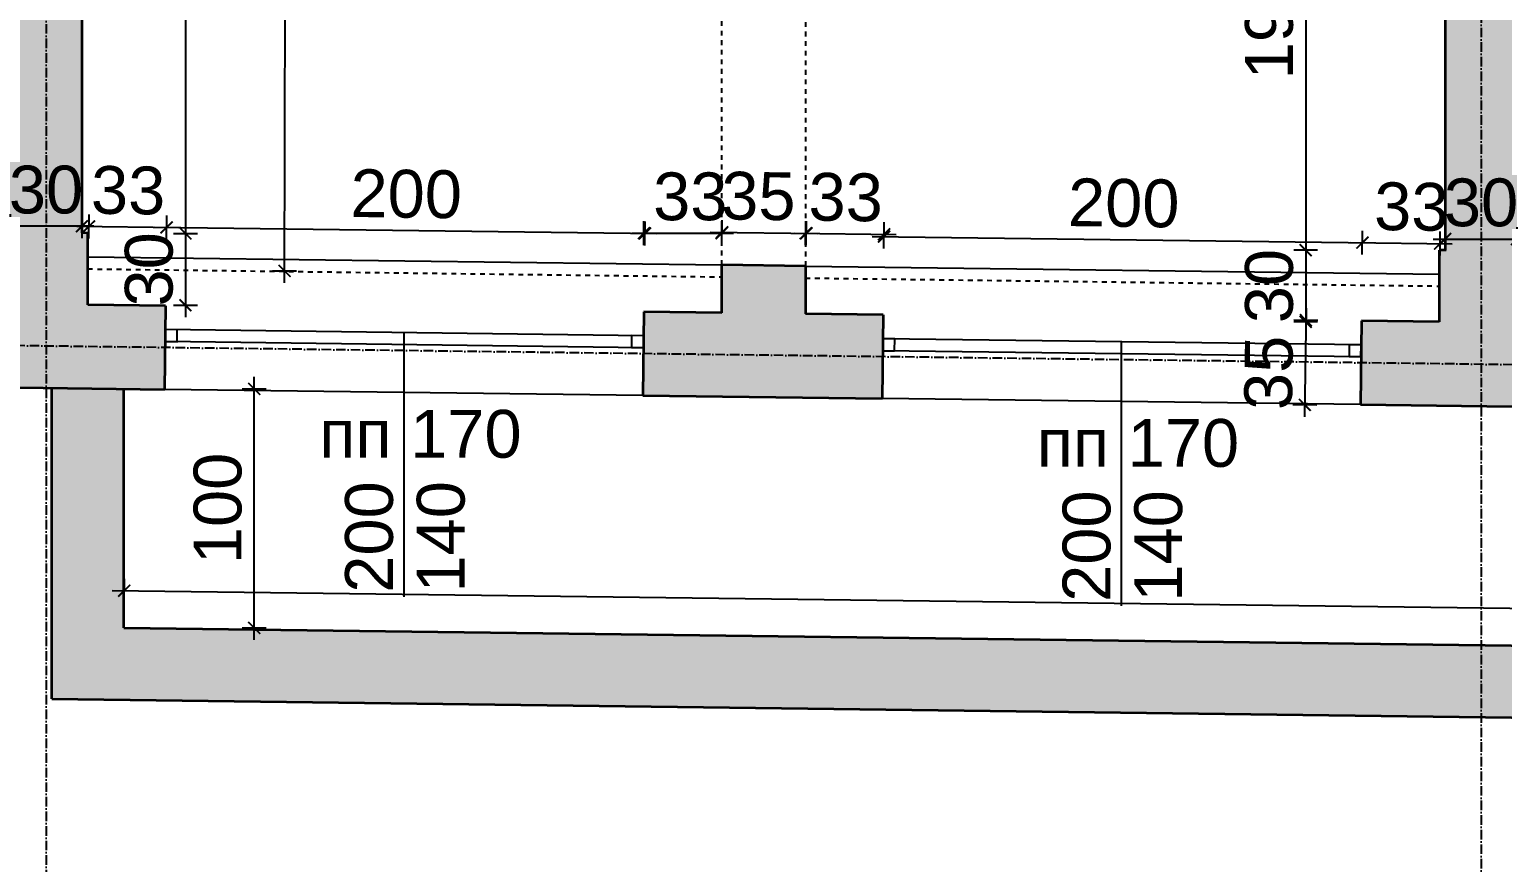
# Model space of a CAD drawing. Header units: inches. Extents: x -72385 to 39588, y -6525 to 66685.
# Drawn here: x -45962 to -45346, y 29013 to 29361 of the extents above; entities that cross this region are included whole.
import ezdxf

# ---------------------------------------------------------------- set-up
doc = ezdxf.new("R2010")
doc.units = ezdxf.units.IN
doc.header["$MEASUREMENT"] = 0
doc.linetypes.add('DashDot', pattern=[0.6, 0.4, -0.1, 0, -0.1])
doc.linetypes.add('Hidden', pattern=[0.4, 0.2, -0.2])
for name, color, linetype, lineweight in [('Изгледни линии', 253, 'Continuous', 25), ('Надписи коти външни', 252, 'Continuous', 25), ('Надписи коти вътрешни', 252, 'Continuous', 25), ('Надписи прозорци', 252, 'Continuous', 25), ('Оси', 252, 'DashDot', 25), ('Прозорци', 251, 'Continuous', 25), ('Пунктир', 253, 'Hidden', 25), ('Разрезни линии', 7, 'Continuous', 35), ('Щрих стени', 254, 'Continuous', 25)]:
    doc.layers.add(name, color=color, linetype=linetype, lineweight=lineweight)
doc.styles.add('Arial Regular', font='arial.ttf')
doc.styles.get("Standard").update_dxf_attribs({"font": 'arial.ttf'})
doc.dimstyles.new('Annotative', dxfattribs={"dimscale": 0, "dimtxt": 20, "dimasz": 5, "dimexe": 5, "dimexo": 5, "dimgap": 5, "dimtad": 1, "dimdec": 0, "dimzin": 0, "dimdsep": 46, "dimtxsty": 'Standard', "dimblk": 'ARCHTICK', "dimcen": 5, "dimdle": 5, "dimadec": 0, "dimazin": 0, "dimtfac": 1, "dimtdec": 0, "dimtofl": 0, "dimtmove": 0, "dimatfit": 3, "dimldrblk": 'ARCHTICK', "dimfxl": 5, "dimfxlon": 1, "dimtolj": 1, "dimtzin": 0, "dimarcsym": 1})

# ---------------------------------------------------------------- blocks, each defined once
blk = doc.blocks.new('_ArchTick')
at = {"color": 0, "linetype": 'ByBlock', "const_width": 0.15}
blk.add_lwpolyline([(-0.5, -0.5), (0.5, 0.5)], dxfattribs=at)
blk = doc.blocks.new('*D218')
at = {"layer": 'Defpoints', "color": 0, "ltscale": 50, "transparency": 16777216}
for p in [(-45939.95, 29816), (-45939.95, 29275.96), (-45896.54, 29275.96)]:
    blk.add_point(p, dxfattribs=at)
at = {"layer": 'Надписи коти вътрешни', "color": 0, "lineweight": -2, "ltscale": 50, "transparency": 16777216}
for p, q in [((-45896.54, 29821), (-45896.54, 29270.96)), ((-45901.54, 29816), (-45891.54, 29816)), ((-45901.54, 29275.96), (-45891.54, 29275.96))]:
    blk.add_line(p, q, dxfattribs=at)
at = {"layer": 'Надписи коти вътрешни', "color": 0, "lineweight": -2, "ltscale": 50, "transparency": 16777216, "xscale": 5, "yscale": 5, "zscale": 5}
for p, rotation in [((-45896.54, 29816), 90), ((-45896.54, 29275.96), 270)]:
    blk.add_blockref('_ArchTick', p, dxfattribs=dict(at, rotation=rotation))
at = {"layer": 'Надписи коти вътрешни', "color": 0, "ltscale": 50, "transparency": 16777216, "insert": (-45911.75, 29545.98), "char_height": 20, "attachment_point": 5, "rotation": 90}
blk.add_mtext('\\A1;540', dxfattribs=at)
blk = doc.blocks.new('*D219')
at = {"layer": 'Defpoints', "color": 0, "ltscale": 50, "transparency": 16777216}
for p in [(-45937.45, 29275.93), (-45937.45, 29245.92), (-45896.54, 29245.92)]:
    blk.add_point(p, dxfattribs=at)
at = {"layer": 'Надписи коти вътрешни', "color": 0, "lineweight": -2, "ltscale": 50, "transparency": 16777216}
for p, q in [((-45896.54, 29280.93), (-45896.54, 29240.92)), ((-45901.54, 29275.93), (-45891.54, 29275.93)), ((-45901.54, 29245.92), (-45891.54, 29245.92))]:
    blk.add_line(p, q, dxfattribs=at)
at = {"layer": 'Надписи коти вътрешни', "color": 0, "lineweight": -2, "ltscale": 50, "transparency": 16777216, "xscale": 5, "yscale": 5, "zscale": 5}
for p, rotation in [((-45896.54, 29275.93), 90), ((-45896.54, 29245.92), 270)]:
    blk.add_blockref('_ArchTick', p, dxfattribs=dict(at, rotation=rotation))
at = {"layer": 'Надписи коти вътрешни', "color": 0, "ltscale": 50, "transparency": 16777216, "insert": (-45911.75, 29260.92), "char_height": 20, "attachment_point": 5, "rotation": 90}
blk.add_mtext('\\A1;30', dxfattribs=at)
blk = doc.blocks.new('*D221')
at = {"layer": 'Defpoints', "color": 0, "ltscale": 50, "transparency": 16777216}
for p in [(-45936.45, 29815.34), (-45854.21, 29815.22), (-45937.32, 29260.4)]:
    blk.add_point(p, dxfattribs=at)
at = {"layer": 'Надписи коти вътрешни', "color": 0, "lineweight": -2, "ltscale": 50, "transparency": 16777216}
for p, q in [((-45855.09, 29255.27), (-45854.2, 29820.22)), ((-45859.21, 29815.22), (-45849.21, 29815.21)), ((-45860.08, 29260.28), (-45850.08, 29260.27))]:
    blk.add_line(p, q, dxfattribs=at)
at = {"layer": 'Надписи коти вътрешни', "color": 0, "lineweight": -2, "ltscale": 50, "transparency": 16777216, "xscale": 5, "yscale": 5, "zscale": 5}
for p, rotation in [((-45854.21, 29815.22), 89.9100498251052), ((-45855.08, 29260.27), 269.9100498251052)]:
    blk.add_blockref('_ArchTick', p, dxfattribs=dict(at, rotation=rotation))
at = {"layer": 'Надписи коти вътрешни', "color": 0, "ltscale": 50, "transparency": 16777216, "insert": (-45869.81, 29537.77), "char_height": 20, "attachment_point": 5, "rotation": 89.91005}
blk.add_mtext('\\A1;555', dxfattribs=at)
blk = doc.blocks.new('*D7165')
at = {"layer": 'Defpoints', "color": 0, "ltscale": 50, "transparency": 16777216}
for p in [(-45369.84, 29458.53), (-45428.16, 29268.9), (-45369.84, 29268.9)]:
    blk.add_point(p, dxfattribs=at)
at = {"layer": 'Надписи коти вътрешни', "color": 0, "lineweight": -2, "ltscale": 50, "transparency": 16777216}
for p, q in [((-45428.16, 29463.53), (-45428.16, 29263.9)), ((-45423.16, 29458.53), (-45433.16, 29458.53)), ((-45423.16, 29268.9), (-45433.16, 29268.9))]:
    blk.add_line(p, q, dxfattribs=at)
at = {"layer": 'Надписи коти вътрешни', "color": 0, "lineweight": -2, "ltscale": 50, "transparency": 16777216, "xscale": 5, "yscale": 5, "zscale": 5}
for p, rotation in [((-45428.16, 29458.53), 90), ((-45428.16, 29268.9), 270)]:
    blk.add_blockref('_ArchTick', p, dxfattribs=dict(at, rotation=rotation))
at = {"layer": 'Надписи коти вътрешни', "color": 0, "ltscale": 50, "transparency": 16777216, "insert": (-45443.37, 29363.72), "char_height": 20, "attachment_point": 5, "rotation": 90}
blk.add_mtext('\\A1;190', dxfattribs=at)
blk = doc.blocks.new('*D7166')
at = {"layer": 'Defpoints', "color": 0, "ltscale": 50, "transparency": 16777216}
for p in [(-45372.34, 29268.93), (-45428.16, 29238.93), (-45372.34, 29238.93)]:
    blk.add_point(p, dxfattribs=at)
at = {"layer": 'Надписи коти вътрешни', "color": 0, "lineweight": -2, "ltscale": 50, "transparency": 16777216}
for p, q in [((-45423.16, 29268.93), (-45433.16, 29268.93)), ((-45428.16, 29273.93), (-45428.16, 29233.93)), ((-45423.16, 29238.93), (-45433.16, 29238.93))]:
    blk.add_line(p, q, dxfattribs=at)
at = {"layer": 'Надписи коти вътрешни', "color": 0, "lineweight": -2, "ltscale": 50, "transparency": 16777216, "xscale": 5, "yscale": 5, "zscale": 5}
for p, rotation in [((-45428.16, 29268.93), 90), ((-45428.16, 29238.93), 270)]:
    blk.add_blockref('_ArchTick', p, dxfattribs=dict(at, rotation=rotation))
at = {"layer": 'Надписи коти вътрешни', "color": 0, "ltscale": 50, "transparency": 16777216, "insert": (-45443.37, 29253.93), "char_height": 20, "attachment_point": 5, "rotation": 90}
blk.add_mtext('\\A1;30', dxfattribs=at)
blk = doc.blocks.new('*D4282')
at = {"layer": 'Defpoints', "color": 0, "ltscale": 50, "transparency": 16777216}
for p in [(-45904.42, 29278.47), (-45937.34, 29246.12), (-45904.84, 29245.71)]:
    blk.add_point(p, dxfattribs=at)
at = {"layer": 'Надписи коти вътрешни', "color": 0, "lineweight": -2, "ltscale": 50, "transparency": 16777216}
for p, q in [((-45936.98, 29273.88), (-45936.86, 29283.88)), ((-45904.48, 29273.47), (-45904.36, 29283.47)), ((-45941.92, 29278.95), (-45899.42, 29278.41))]:
    blk.add_line(p, q, dxfattribs=at)
at = {"layer": 'Надписи коти вътрешни', "color": 0, "lineweight": -2, "ltscale": 50, "transparency": 16777216, "xscale": 5, "yscale": 5, "zscale": 5}
for p, rotation in [((-45936.92, 29278.88), 179.2706286525557), ((-45904.42, 29278.47), 359.2706286525557)]:
    blk.add_blockref('_ArchTick', p, dxfattribs=dict(at, rotation=rotation))
at = {"layer": 'Надписи коти вътрешни', "color": 0, "ltscale": 50, "transparency": 16777216, "insert": (-45920.48, 29293.89), "char_height": 20, "attachment_point": 5, "rotation": 359.27063}
blk.add_mtext('\\A1;33', dxfattribs=at)
blk = doc.blocks.new('*D4283')
at = {"layer": 'Defpoints', "color": 0, "ltscale": 50, "transparency": 16777216}
for p in [(-45704.42, 29275.92), (-45904.84, 29245.71), (-45704.84, 29243.16)]:
    blk.add_point(p, dxfattribs=at)
at = {"layer": 'Надписи коти вътрешни', "color": 0, "lineweight": -2, "ltscale": 50, "transparency": 16777216}
for p, q in [((-45904.48, 29273.47), (-45904.36, 29283.47)), ((-45704.48, 29270.92), (-45704.36, 29280.92)), ((-45909.42, 29278.53), (-45699.42, 29275.86))]:
    blk.add_line(p, q, dxfattribs=at)
at = {"layer": 'Надписи коти вътрешни', "color": 0, "lineweight": -2, "ltscale": 50, "transparency": 16777216, "xscale": 5, "yscale": 5, "zscale": 5}
for p, rotation in [((-45904.42, 29278.47), 179.2706286525463), ((-45704.42, 29275.92), 359.2706286525463)]:
    blk.add_blockref('_ArchTick', p, dxfattribs=dict(at, rotation=rotation))
at = {"layer": 'Надписи коти вътрешни', "color": 0, "ltscale": 50, "transparency": 16777216, "insert": (-45804.23, 29292.41), "char_height": 20, "attachment_point": 5, "rotation": 359.27063}
blk.add_mtext('\\A1;200', dxfattribs=at)
blk = doc.blocks.new('*D222')
at = {"layer": 'Defpoints', "color": 0, "ltscale": 50, "transparency": 16777216}
for p in [(-45404.42, 29272.1), (-45604.84, 29241.89), (-45404.84, 29239.34)]:
    blk.add_point(p, dxfattribs=at)
at = {"layer": 'Надписи коти вътрешни', "color": 0, "lineweight": -2, "ltscale": 50, "transparency": 16777216}
for p, q in [((-45609.42, 29274.71), (-45399.42, 29272.04)), ((-45604.48, 29269.65), (-45604.36, 29279.65)), ((-45404.48, 29267.1), (-45404.36, 29277.1))]:
    blk.add_line(p, q, dxfattribs=at)
at = {"layer": 'Надписи коти вътрешни', "color": 0, "lineweight": -2, "ltscale": 50, "transparency": 16777216, "xscale": 5, "yscale": 5, "zscale": 5}
for p, rotation in [((-45604.42, 29274.65), 179.2706286525348), ((-45404.42, 29272.1), 359.2706286525348)]:
    blk.add_blockref('_ArchTick', p, dxfattribs=dict(at, rotation=rotation))
at = {"layer": 'Надписи коти вътрешни', "color": 0, "ltscale": 50, "transparency": 16777216, "insert": (-45504.23, 29288.59), "char_height": 20, "attachment_point": 5, "rotation": 359.27063}
blk.add_mtext('\\A1;200', dxfattribs=at)
blk = doc.blocks.new('*D4284')
at = {"layer": 'Defpoints', "color": 0, "ltscale": 50, "transparency": 16777216}
for p in [(-45371.92, 29271.69), (-45404.84, 29239.34), (-45372.34, 29238.93)]:
    blk.add_point(p, dxfattribs=at)
at = {"layer": 'Надписи коти вътрешни', "color": 0, "lineweight": -2, "ltscale": 50, "transparency": 16777216}
for p, q in [((-45404.48, 29267.1), (-45404.36, 29277.1)), ((-45371.98, 29266.69), (-45371.86, 29276.69)), ((-45409.42, 29272.17), (-45366.92, 29271.63))]:
    blk.add_line(p, q, dxfattribs=at)
at = {"layer": 'Надписи коти вътрешни', "color": 0, "lineweight": -2, "ltscale": 50, "transparency": 16777216, "xscale": 5, "yscale": 5, "zscale": 5}
for p, rotation in [((-45404.42, 29272.1), 179.2706286525427), ((-45371.92, 29271.69), 359.2706286525427)]:
    blk.add_blockref('_ArchTick', p, dxfattribs=dict(at, rotation=rotation))
at = {"layer": 'Надписи коти вътрешни', "color": 0, "ltscale": 50, "transparency": 16777216, "insert": (-45383.97, 29287.06), "char_height": 20, "attachment_point": 5, "rotation": 359.27063}
blk.add_mtext('\\A1;33', dxfattribs=at)
blk = doc.blocks.new('*D4285')
at = {"layer": 'Defpoints', "color": 0, "ltscale": 50, "transparency": 16777216}
for p in [(-45672.34, 29276.1), (-45704.84, 29243.16), (-45672.34, 29242.75)]:
    blk.add_point(p, dxfattribs=at)
at = {"layer": 'Надписи коти вътрешни', "color": 0, "lineweight": -2, "ltscale": 50, "transparency": 16777216}
for p, q in [((-45704.84, 29271.1), (-45704.84, 29281.1)), ((-45672.34, 29271.1), (-45672.34, 29281.1)), ((-45709.84, 29276.1), (-45667.34, 29276.1))]:
    blk.add_line(p, q, dxfattribs=at)
at = {"layer": 'Надписи коти вътрешни', "color": 0, "lineweight": -2, "ltscale": 50, "transparency": 16777216, "xscale": 5, "yscale": 5, "zscale": 5, "rotation": 180}
blk.add_blockref('_ArchTick', (-45704.84, 29276.1), dxfattribs=at)
at = {"layer": 'Надписи коти вътрешни', "color": 0, "lineweight": -2, "ltscale": 50, "transparency": 16777216, "xscale": 5, "yscale": 5, "zscale": 5}
blk.add_blockref('_ArchTick', (-45672.34, 29276.1), dxfattribs=at)
at = {"layer": 'Надписи коти вътрешни', "color": 0, "ltscale": 50, "transparency": 16777216, "insert": (-45685.46, 29291.32), "char_height": 20, "attachment_point": 5}
blk.add_mtext('\\A1;33', dxfattribs=at)
blk = doc.blocks.new('*D4286')
at = {"layer": 'Defpoints', "color": 0, "ltscale": 50, "transparency": 16777216}
for p in [(-45637.16, 29276.02), (-45672.34, 29262.75), (-45637.34, 29262.3)]:
    blk.add_point(p, dxfattribs=at)
at = {"layer": 'Надписи коти вътрешни', "color": 0, "lineweight": -2, "ltscale": 50, "transparency": 16777216}
for p, q in [((-45672.23, 29271.46), (-45672.1, 29281.46)), ((-45637.23, 29271.02), (-45637.1, 29281.02)), ((-45677.16, 29276.53), (-45632.16, 29275.95))]:
    blk.add_line(p, q, dxfattribs=at)
at = {"layer": 'Надписи коти вътрешни', "color": 0, "lineweight": -2, "ltscale": 50, "transparency": 16777216, "xscale": 5, "yscale": 5, "zscale": 5}
for p, rotation in [((-45672.16, 29276.46), 179.270628652544), ((-45637.16, 29276.02), 359.270628652544)]:
    blk.add_blockref('_ArchTick', p, dxfattribs=dict(at, rotation=rotation))
at = {"layer": 'Надписи коти вътрешни', "color": 0, "ltscale": 50, "transparency": 16777216, "insert": (-45656.97, 29291.49), "char_height": 20, "attachment_point": 5, "rotation": 359.27063}
blk.add_mtext('\\A1;35', dxfattribs=at)
blk = doc.blocks.new('*D4287')
at = {"layer": 'Defpoints', "color": 0, "ltscale": 50, "transparency": 16777216}
for p in [(-45604.41, 29275.6), (-45637.34, 29242.3), (-45604.84, 29241.89)]:
    blk.add_point(p, dxfattribs=at)
at = {"layer": 'Надписи коти вътрешни', "color": 0, "lineweight": -2, "ltscale": 50, "transparency": 16777216}
for p, q in [((-45636.97, 29271.01), (-45636.84, 29281.01)), ((-45604.47, 29270.6), (-45604.34, 29280.6)), ((-45641.91, 29276.08), (-45599.41, 29275.54))]:
    blk.add_line(p, q, dxfattribs=at)
at = {"layer": 'Надписи коти вътрешни', "color": 0, "lineweight": -2, "ltscale": 50, "transparency": 16777216, "xscale": 5, "yscale": 5, "zscale": 5}
for p, rotation in [((-45636.91, 29276.01), 179.2706286525305), ((-45604.41, 29275.6), 359.2706286525305)]:
    blk.add_blockref('_ArchTick', p, dxfattribs=dict(at, rotation=rotation))
at = {"layer": 'Надписи коти вътрешни', "color": 0, "ltscale": 50, "transparency": 16777216, "insert": (-45620.46, 29291.02), "char_height": 20, "attachment_point": 5, "rotation": 359.27063}
blk.add_mtext('\\A1;33', dxfattribs=at)
blk = doc.blocks.new('*D2816')
at = {"layer": 'Defpoints', "color": 0, "ltscale": 50, "transparency": 16777216}
for p in [(-45922.34, 29110.92), (-41739.01, 29073.26), (-41739.21, 29057.67)]:
    blk.add_point(p, dxfattribs=at)
at = {"layer": 'Надписи коти вътрешни', "color": 0, "lineweight": -2, "ltscale": 50, "transparency": 16777216}
for p, q in [((-45927.14, 29126.58), (-41734.01, 29073.2)), ((-45922.2, 29121.52), (-45922.08, 29131.52)), ((-41739.08, 29068.26), (-41738.95, 29078.26))]:
    blk.add_line(p, q, dxfattribs=at)
at = {"layer": 'Надписи коти вътрешни', "color": 0, "lineweight": -2, "ltscale": 50, "transparency": 16777216, "xscale": 5, "yscale": 5, "zscale": 5}
for p, rotation in [((-45922.14, 29126.52), 179.2706286525462), ((-41739.01, 29073.26), 359.2706286525461)]:
    blk.add_blockref('_ArchTick', p, dxfattribs=dict(at, rotation=rotation))
at = {"layer": 'Надписи коти вътрешни', "color": 0, "ltscale": 50, "transparency": 16777216, "insert": (-43830.38, 29115.11), "char_height": 20, "attachment_point": 5, "rotation": 359.27063}
blk.add_mtext('\\A1;4183', dxfattribs=at)
blk = doc.blocks.new('*D2817')
at = {"layer": 'Defpoints', "color": 0, "ltscale": 50, "transparency": 16777216}
for p in [(-45922.34, 29210.93), (-45867.78, 29210.93), (-45922.34, 29110.92)]:
    blk.add_point(p, dxfattribs=at)
at = {"layer": 'Надписи коти вътрешни', "color": 0, "lineweight": -2, "ltscale": 50, "transparency": 16777216}
for p, q in [((-45867.78, 29105.92), (-45867.78, 29215.93)), ((-45872.78, 29210.93), (-45862.78, 29210.93)), ((-45872.78, 29110.92), (-45862.78, 29110.92))]:
    blk.add_line(p, q, dxfattribs=at)
at = {"layer": 'Надписи коти вътрешни', "color": 0, "lineweight": -2, "ltscale": 50, "transparency": 16777216, "xscale": 5, "yscale": 5, "zscale": 5}
for p, rotation in [((-45867.78, 29210.93), 90), ((-45867.78, 29110.92), 270)]:
    blk.add_blockref('_ArchTick', p, dxfattribs=dict(at, rotation=rotation))
at = {"layer": 'Надписи коти вътрешни', "color": 0, "ltscale": 50, "transparency": 16777216, "insert": (-45882.99, 29160.92), "char_height": 20, "attachment_point": 5, "rotation": 90}
blk.add_mtext('\\A1;100', dxfattribs=at)
blk = doc.blocks.new('*D5894')
at = {"layer": 'Defpoints', "color": 0, "ltscale": 50, "transparency": 16777216}
for p in [(-46605.28, 29219.62), (-45905.28, 29210.71), (-45909.52, 28878.24)]:
    blk.add_point(p, dxfattribs=at)
at = {"layer": 'Надписи коти външни', "color": 0, "lineweight": -2, "ltscale": 50, "transparency": 16777216}
for p, q in [((-46614.52, 28887.21), (-45904.52, 28878.17)), ((-46609.45, 28892.15), (-46609.58, 28882.15)), ((-45909.45, 28883.24), (-45909.58, 28873.24))]:
    blk.add_line(p, q, dxfattribs=at)
at = {"layer": 'Надписи коти външни', "color": 0, "lineweight": -2, "ltscale": 50, "transparency": 16777216, "xscale": 5, "yscale": 5, "zscale": 5}
for p, rotation in [((-46609.52, 28887.15), 179.2706286525537), ((-45909.52, 28878.24), 359.2706286525537)]:
    blk.add_blockref('_ArchTick', p, dxfattribs=dict(at, rotation=rotation))
at = {"layer": 'Надписи коти външни', "color": 0, "ltscale": 50, "transparency": 16777216, "insert": (-46259.32, 28897.9), "char_height": 20, "attachment_point": 5, "rotation": 359.27063}
blk.add_mtext('\\A1;700', dxfattribs=at)
blk = doc.blocks.new('*D5895')
at = {"layer": 'Defpoints', "color": 0, "ltscale": 50, "transparency": 16777216}
for p in [(-45905.28, 29210.71), (-45705.28, 29208.17), (-45709.52, 28875.69)]:
    blk.add_point(p, dxfattribs=at)
at = {"layer": 'Надписи коти външни', "color": 0, "lineweight": -2, "ltscale": 50, "transparency": 16777216}
for p, q in [((-45909.45, 28883.24), (-45909.58, 28873.24)), ((-45709.45, 28880.69), (-45709.58, 28870.69)), ((-45914.52, 28878.3), (-45704.52, 28875.63))]:
    blk.add_line(p, q, dxfattribs=at)
at = {"layer": 'Надписи коти външни', "color": 0, "lineweight": -2, "ltscale": 50, "transparency": 16777216, "xscale": 5, "yscale": 5, "zscale": 5}
for p, rotation in [((-45909.52, 28878.24), 179.2706286525222), ((-45709.52, 28875.69), 359.2706286525222)]:
    blk.add_blockref('_ArchTick', p, dxfattribs=dict(at, rotation=rotation))
at = {"layer": 'Надписи коти външни', "color": 0, "ltscale": 50, "transparency": 16777216, "insert": (-45809.32, 28892.18), "char_height": 20, "attachment_point": 5, "rotation": 359.27063}
blk.add_mtext('\\A1;200', dxfattribs=at)
blk = doc.blocks.new('*D5896')
at = {"layer": 'Defpoints', "color": 0, "ltscale": 50, "transparency": 16777216}
for p in [(-45705.28, 29208.17), (-45605.28, 29206.89), (-45609.52, 28874.42)]:
    blk.add_point(p, dxfattribs=at)
at = {"layer": 'Надписи коти външни', "color": 0, "lineweight": -2, "ltscale": 50, "transparency": 16777216}
for p, q in [((-45709.45, 28880.69), (-45709.58, 28870.69)), ((-45714.52, 28875.76), (-45604.52, 28874.36)), ((-45609.45, 28879.42), (-45609.58, 28869.42))]:
    blk.add_line(p, q, dxfattribs=at)
at = {"layer": 'Надписи коти външни', "color": 0, "lineweight": -2, "ltscale": 50, "transparency": 16777216, "xscale": 5, "yscale": 5, "zscale": 5}
for p, rotation in [((-45709.52, 28875.69), 179.2706286526045), ((-45609.52, 28874.42), 359.2706286526045)]:
    blk.add_blockref('_ArchTick', p, dxfattribs=dict(at, rotation=rotation))
at = {"layer": 'Надписи коти външни', "color": 0, "ltscale": 50, "transparency": 16777216, "insert": (-45658.88, 28890.26), "char_height": 20, "attachment_point": 5, "rotation": 359.27063}
blk.add_mtext('\\A1;100', dxfattribs=at)
blk = doc.blocks.new('*D5897')
at = {"layer": 'Defpoints', "color": 0, "ltscale": 50, "transparency": 16777216}
for p in [(-45605.28, 29206.89), (-45405.28, 29203.93), (-45410.21, 28871.94)]:
    blk.add_point(p, dxfattribs=at)
at = {"layer": 'Надписи коти външни', "color": 0, "lineweight": -2, "ltscale": 50, "transparency": 16777216}
for p, q in [((-45615.2, 28874.98), (-45405.21, 28871.87)), ((-45610.13, 28879.91), (-45610.28, 28869.91)), ((-45410.13, 28876.94), (-45410.28, 28866.94))]:
    blk.add_line(p, q, dxfattribs=at)
at = {"layer": 'Надписи коти външни', "color": 0, "lineweight": -2, "ltscale": 50, "transparency": 16777216, "xscale": 5, "yscale": 5, "zscale": 5}
for p, rotation in [((-45610.21, 28874.91), 179.15049736651), ((-45410.21, 28871.94), 359.15049736651)]:
    blk.add_blockref('_ArchTick', p, dxfattribs=dict(at, rotation=rotation))
at = {"layer": 'Надписи коти външни', "color": 0, "ltscale": 50, "transparency": 16777216, "insert": (-45509.98, 28888.64), "char_height": 20, "attachment_point": 5, "rotation": 359.1505}
blk.add_mtext('\\A1;200', dxfattribs=at)
blk = doc.blocks.new('*D5898')
at = {"layer": 'Defpoints', "color": 0, "ltscale": 50, "transparency": 16777216}
for p in [(-45405.28, 29203.93), (-45305.28, 29203.07), (-45308.12, 28870.8)]:
    blk.add_point(p, dxfattribs=at)
at = {"layer": 'Надписи коти външни', "color": 0, "lineweight": -2, "ltscale": 50, "transparency": 16777216}
for p, q in [((-45408.08, 28876.65), (-45408.16, 28866.65)), ((-45308.08, 28875.8), (-45308.16, 28865.8)), ((-45413.12, 28871.69), (-45303.12, 28870.75))]:
    blk.add_line(p, q, dxfattribs=at)
at = {"layer": 'Надписи коти външни', "color": 0, "lineweight": -2, "ltscale": 50, "transparency": 16777216, "xscale": 5, "yscale": 5, "zscale": 5}
for p, rotation in [((-45408.12, 28871.65), 179.5109094090303), ((-45308.12, 28870.8), 359.5109094090303)]:
    blk.add_blockref('_ArchTick', p, dxfattribs=dict(at, rotation=rotation))
at = {"layer": 'Надписи коти външни', "color": 0, "ltscale": 50, "transparency": 16777216, "insert": (-45358.94, 28886.44), "char_height": 20, "attachment_point": 5, "rotation": 359.51091}
blk.add_mtext('\\A1;100', dxfattribs=at)
blk = doc.blocks.new('*D5873')
at = {"layer": 'Defpoints', "color": 0, "ltscale": 50, "transparency": 16777216}
for p in [(-52317.34, 29292.34), (-40222.34, 29138.36), (-40227.84, 28705.9)]:
    blk.add_point(p, dxfattribs=at)
at = {"layer": 'Надписи коти външни', "color": 0, "lineweight": -2, "ltscale": 50, "transparency": 16777216}
for p, q in [((-52322.78, 28864.88), (-52322.91, 28854.88)), ((-52327.84, 28859.94), (-40222.84, 28705.84)), ((-40227.78, 28710.9), (-40227.91, 28700.9))]:
    blk.add_line(p, q, dxfattribs=at)
at = {"layer": 'Надписи коти външни', "color": 0, "lineweight": -2, "ltscale": 50, "transparency": 16777216, "xscale": 5, "yscale": 5, "zscale": 5}
for p, rotation in [((-52322.84, 28859.88), 179.2706286525475), ((-40227.84, 28705.9), 359.2706286525474)]:
    blk.add_blockref('_ArchTick', p, dxfattribs=dict(at, rotation=rotation))
at = {"layer": 'Надписи коти външни', "color": 0, "ltscale": 50, "transparency": 16777216, "insert": (-46275.15, 28798.1), "char_height": 20, "attachment_point": 5, "rotation": 359.27063}
blk.add_mtext('\\A1;12095', dxfattribs=at)
blk = doc.blocks.new('*D7119')
at = {"layer": 'Defpoints', "color": 0, "ltscale": 10, "transparency": 16777216}
for p in [(-45969.84, 29289.13), (-45939.84, 29289.13), (-45969.84, 29278.95)]:
    blk.add_point(p, dxfattribs=at)
at = {"layer": 'Надписи коти вътрешни', "color": 0, "lineweight": -2, "ltscale": 10, "transparency": 16777216}
for p, q in [((-45969.84, 29283.95), (-45969.84, 29273.95)), ((-45939.84, 29283.95), (-45939.84, 29273.95)), ((-45934.84, 29278.95), (-45974.84, 29278.95))]:
    blk.add_line(p, q, dxfattribs=at)
at = {"layer": 'Надписи коти вътрешни', "color": 0, "lineweight": -2, "ltscale": 10, "transparency": 16777216, "xscale": 5, "yscale": 5, "zscale": 5, "rotation": 180}
blk.add_blockref('_ArchTick', (-45969.84, 29278.95), dxfattribs=at)
at = {"layer": 'Надписи коти вътрешни', "color": 0, "lineweight": -2, "ltscale": 10, "transparency": 16777216, "xscale": 5, "yscale": 5, "zscale": 5}
blk.add_blockref('_ArchTick', (-45939.84, 29278.95), dxfattribs=at)
at = {"layer": 'Надписи коти вътрешни', "color": 0, "ltscale": 10, "transparency": 16777216, "insert": (-45954.84, 29294.16), "char_height": 20, "attachment_point": 5}
blk.add_mtext('\\A1;30', dxfattribs=at)
blk = doc.blocks.new('*D7120')
at = {"layer": 'Defpoints', "color": 0, "ltscale": 10, "transparency": 16777216}
for p in [(-45369.84, 29311.19), (-45339.84, 29311.19), (-45339.84, 29273.59)]:
    blk.add_point(p, dxfattribs=at)
at = {"layer": 'Надписи коти вътрешни', "color": 0, "lineweight": -2, "ltscale": 10, "transparency": 16777216}
for p, q in [((-45369.84, 29278.59), (-45369.84, 29268.59)), ((-45339.84, 29278.59), (-45339.84, 29268.59)), ((-45374.84, 29273.59), (-45334.84, 29273.59))]:
    blk.add_line(p, q, dxfattribs=at)
at = {"layer": 'Надписи коти вътрешни', "color": 0, "lineweight": -2, "ltscale": 10, "transparency": 16777216, "xscale": 5, "yscale": 5, "zscale": 5, "rotation": 180}
blk.add_blockref('_ArchTick', (-45369.84, 29273.59), dxfattribs=at)
at = {"layer": 'Надписи коти вътрешни', "color": 0, "lineweight": -2, "ltscale": 10, "transparency": 16777216, "xscale": 5, "yscale": 5, "zscale": 5}
blk.add_blockref('_ArchTick', (-45339.84, 29273.59), dxfattribs=at)
at = {"layer": 'Надписи коти вътрешни', "color": 0, "ltscale": 10, "transparency": 16777216, "insert": (-45354.84, 29288.8), "char_height": 20, "attachment_point": 5}
blk.add_mtext('\\A1;30', dxfattribs=at)
blk = doc.blocks.new('*D7209')
at = {"layer": 'Defpoints', "color": 0, "ltscale": 10, "transparency": 16777216}
for p in [(-45404.84, 29239.34), (-45428.53, 29204.22), (-45405.28, 29203.93)]:
    blk.add_point(p, dxfattribs=at)
at = {"layer": 'Надписи коти вътрешни', "color": 0, "lineweight": -2, "ltscale": 10, "transparency": 16777216}
for p, q in [((-45428.02, 29244.64), (-45428.59, 29199.22)), ((-45423.09, 29239.57), (-45433.08, 29239.7)), ((-45423.53, 29204.16), (-45433.53, 29204.28))]:
    blk.add_line(p, q, dxfattribs=at)
at = {"layer": 'Надписи коти вътрешни', "color": 0, "lineweight": -2, "ltscale": 10, "transparency": 16777216, "xscale": 5, "yscale": 5, "zscale": 5}
for p, rotation in [((-45428.08, 29239.64), 89.27926523792152), ((-45428.53, 29204.22), 269.2792652379215)]:
    blk.add_blockref('_ArchTick', p, dxfattribs=dict(at, rotation=rotation))
at = {"layer": 'Надписи коти вътрешни', "color": 0, "ltscale": 10, "transparency": 16777216, "insert": (-45443.58, 29217.66), "char_height": 20, "attachment_point": 5, "rotation": 89.27927}
blk.add_mtext('\\A1;35', dxfattribs=at)

msp = doc.modelspace()

# ---------------------------------------------------------------- hatches: boundary and pattern name
at = {"layer": 'Щрих стени', "ltscale": 10}
h = msp.add_hatch(color=256, dxfattribs=at)
h.dxf.hatch_style = 1
h.paths.add_polyline_path([(-41113.29, 29149.71), (-41143.29, 29150.09), (-41143.29, 29050.08), (-41709.18, 29057.28), (-41712.31, 29157.33), (-41742.34, 29157.71), (-41739.21, 29057.67), (-45922.34, 29110.92), (-45922.34, 29210.93), (-45952.34, 29211.31), (-45952.34, 29081.3), (-41113.29, 29019.7)])
h.paths.add_polyline_path([(-41113.29, 31114.87), (-45969.84, 31176.69), (-45969.84, 31066.68), (-45939.84, 31066.3), (-45939.84, 31146.31), (-41143.29, 31085.24), (-41143.29, 30985.24), (-41113.29, 30984.85)])
h.paths.add_polyline_path([(-40092.34, 30394.93), (-40222.34, 30396.59), (-40222.34, 30366.59), (-40122.34, 30365.31), (-40122.34, 29435.26), (-40222.34, 29436.54), (-40222.34, 29406.53), (-40092.34, 29404.88)])
h = msp.add_hatch(color=256, dxfattribs=at)
h.dxf.hatch_style = 1
h.paths.add_polyline_path([(-48629.84, 29910.45), (-48741.97, 29911.88), (-48742.35, 29881.88), (-48630.22, 29880.45)])
h.paths.add_polyline_path([(-48351.96, 29906.91), (-48469.84, 29908.41), (-48470.22, 29878.41), (-48417.34, 29877.74), (-48417.34, 29812.74), (-48399.84, 29812.51), (-48399.84, 29307.47), (-48402.34, 29307.51), (-48402.34, 29277.5), (-48434.84, 29277.92), (-48435.28, 29242.92), (-48335.28, 29241.65), (-48334.84, 29276.64), (-48367.34, 29277.06), (-48367.34, 29307.06), (-48369.84, 29307.09), (-48369.84, 29812.13), (-48352.34, 29811.91), (-48352.34, 29876.91)])
h.paths.add_polyline_path([(-48634.84, 29280.46), (-48734.84, 29281.74), (-48735.28, 29246.74), (-48635.28, 29245.47)])
h.paths.add_polyline_path([(-48034.84, 29272.82), (-48134.84, 29274.1), (-48135.28, 29239.1), (-48035.28, 29237.83)])
h.paths.add_polyline_path([(-47734.84, 29269.01), (-47767.34, 29269.42), (-47767.34, 29299.42), (-47769.84, 29299.45), (-47769.84, 29804.49), (-47752.34, 29804.27), (-47752.34, 29869.28), (-47751.96, 29899.27), (-47869.84, 29900.77), (-47870.22, 29870.78), (-47817.34, 29870.1), (-47817.34, 29805.1), (-47799.84, 29804.88), (-47799.84, 29299.84), (-47802.34, 29299.87), (-47802.34, 29269.86), (-47834.84, 29270.28), (-47835.28, 29235.28), (-47735.28, 29234.01)])
h.paths.add_polyline_path([(-48029.84, 29902.81), (-48141.97, 29904.24), (-48142.35, 29874.24), (-48030.22, 29872.81)])
h.paths.add_polyline_path([(-47409.84, 29894.92), (-47541.97, 29896.6), (-47542.35, 29866.6), (-47410.22, 29864.92)])
h.paths.add_polyline_path([(-47434.84, 29265.19), (-47534.84, 29266.46), (-47535.28, 29231.46), (-47435.28, 29230.19)])
h.paths.add_polyline_path([(-47104.84, 29260.99), (-47137.34, 29261.4), (-47137.34, 29291.4), (-47139.84, 29291.43), (-47139.84, 29831.48), (-46970.22, 29829.32), (-46969.84, 29859.31), (-47139.84, 29861.48), (-47139.84, 29877.29), (-47149.84, 29877.29), (-47149.84, 29861.61), (-47169.84, 29861.86), (-47169.84, 29891.86), (-47249.84, 29892.88), (-47250.22, 29862.88), (-47202.34, 29862.27), (-47202.34, 29832.27), (-47169.84, 29831.86), (-47169.84, 29291.82), (-47202.34, 29292.23), (-47202.34, 29262.23), (-47234.84, 29262.64), (-47235.28, 29227.64), (-47105.28, 29225.99)])
h.paths.add_polyline_path([(-46299.84, 29850.78), (-46869.84, 29858.04), (-46870.22, 29828.04), (-46599.84, 29824.6), (-46599.84, 29789.6), (-46569.84, 29789.22), (-46569.84, 29284.18), (-46572.34, 29284.21), (-46572.34, 29254.21), (-46604.84, 29254.62), (-46605.28, 29219.62), (-45905.28, 29210.71), (-45904.84, 29245.71), (-45937.34, 29246.12), (-45937.34, 29276.12), (-45939.84, 29276.16), (-45939.84, 29813.7), (-45864.84, 29812.74), (-45864.84, 29815.24), (-45715.22, 29813.34), (-45714.84, 29843.34), (-46199.84, 29849.51), (-46200.22, 29819.51), (-46024.84, 29817.28), (-46024.84, 29814.78), (-45969.84, 29814.08), (-45969.84, 29276.54), (-45972.34, 29276.57), (-45972.34, 29246.57), (-46537.34, 29253.76), (-46537.34, 29283.76), (-46539.84, 29283.79), (-46539.84, 29823.84), (-46300.22, 29820.79)])
h.paths.add_polyline_path([(-46804.84, 29257.17), (-46837.34, 29257.58), (-46837.34, 29277.58), (-46872.34, 29278.03), (-46872.34, 29258.03), (-46904.84, 29258.44), (-46905.28, 29223.44), (-46805.28, 29222.17)])
h.paths.add_polyline_path([(-45604.84, 29241.89), (-45637.34, 29242.3), (-45637.34, 29262.3), (-45672.34, 29262.75), (-45672.34, 29242.75), (-45704.84, 29243.16), (-45705.28, 29208.17), (-45605.28, 29206.89)])
h.paths.add_polyline_path([(-45304.84, 29238.07), (-45337.34, 29238.48), (-45337.34, 29268.49), (-45339.84, 29268.52), (-45339.84, 29458.53), (-45369.84, 29458.53), (-45369.84, 29268.9), (-45372.34, 29268.93), (-45372.34, 29238.93), (-45404.84, 29239.34), (-45405.28, 29204.35), (-45305.28, 29203.07)])
h.paths.add_polyline_path([(-45319.84, 29838.31), (-45339.84, 29838.56), (-45339.84, 29893.95), (-45369.84, 29893.95), (-45369.84, 29838.94), (-45614.84, 29842.06), (-45615.22, 29812.07), (-45369.84, 29808.94), (-45369.84, 29558.54), (-45339.84, 29558.54), (-45339.84, 29808.56), (-45319.84, 29808.31)])
h.paths.add_polyline_path([(-45339.84, 30164.51), (-45369.84, 30164.51), (-45369.84, 30138.97), (-45604.46, 30141.96), (-45604.84, 30111.96), (-45369.84, 30108.97), (-45369.84, 30053.96), (-45339.84, 30053.96)])
h.paths.add_polyline_path([(-45704.46, 30143.23), (-45939.84, 30146.23), (-45939.84, 30416.25), (-45914.84, 30415.93), (-45914.84, 30490.94), (-45939.84, 30491.25), (-45939.84, 30631.27), (-45899.84, 30630.76), (-45899.84, 30840.77), (-45939.84, 30841.28), (-45939.84, 30981.29), (-45937.34, 30981.26), (-45937.34, 31011.27), (-45924.84, 31011.11), (-45924.39, 31046.1), (-45937.34, 31046.27), (-45937.34, 31066.27), (-45972.34, 31066.72), (-45972.34, 31046.71), (-46129.84, 31048.72), (-46129.84, 31068.72), (-46159.84, 31069.1), (-46159.84, 31049.1), (-46349.84, 31051.52), (-46349.84, 31071.52), (-46379.84, 31071.9), (-46379.84, 31051.9), (-46537.34, 31053.91), (-46537.34, 31073.91), (-46572.34, 31074.35), (-46572.34, 31054.35), (-46604.39, 31054.76), (-46604.84, 31019.76), (-46572.34, 31019.35), (-46572.34, 31004.35), (-45969.84, 30996.68), (-45969.84, 30444.13), (-46129.84, 30446.17), (-46129.84, 30841.2), (-46619.46, 30847.43), (-46619.84, 30817.44), (-46569.84, 30816.8), (-46569.84, 30526.78), (-46579.84, 30526.9), (-46579.84, 30486.9), (-46604.84, 30487.22), (-46604.84, 30467.22), (-46839.84, 30470.21), (-46839.84, 30820.24), (-46779.84, 30819.47), (-46779.46, 30849.47), (-46869.84, 30850.62), (-46869.84, 30470.59), (-46954.84, 30471.67), (-46954.84, 30309.16), (-46924.84, 30309.16), (-46924.84, 30441.29), (-46569.84, 30436.77), (-46569.84, 30154.25), (-46799.46, 30157.17), (-46799.84, 30127.17), (-46504.84, 30123.42), (-46504.46, 30153.41), (-46539.84, 30153.86), (-46539.84, 30816.42), (-46379.84, 30814.38), (-46379.84, 30151.83), (-46404.46, 30152.14), (-46404.84, 30122.14), (-46324.84, 30121.12), (-46324.46, 30151.12), (-46349.84, 30151.45), (-46349.84, 30418.97), (-45969.84, 30414.13), (-45969.84, 30146.61), (-46224.46, 30149.85), (-46224.84, 30119.85), (-45704.84, 30113.23)])
h.paths.add_polyline_path([(-46159.84, 30446.55), (-46349.84, 30448.97), (-46349.84, 30814), (-46159.84, 30811.58)], flags=16)

# ---------------------------------------------------------------- linework, layer by layer
at = {"layer": 'Изгледни линии', "ltscale": 50}
for p, q in [((-45937.34, 29266.12), (-45672.34, 29262.75)), ((-45637.34, 29262.3), (-45372.34, 29258.93)), ((-45705.3, 29208.17), (-45905.28, 29210.71)), ((-45405.3, 29204.35), (-45605.28, 29206.89))]:
    msp.add_line(p, q, dxfattribs=at)
at = {"layer": 'Надписи прозорци', "ltscale": 50}
for p, q in [((-45805.29, 29234.44), (-45805.29, 29123.98)), ((-45505.29, 29230.62), (-45505.29, 29120.16))]:
    msp.add_line(p, q, dxfattribs=at)
at = {"layer": 'Оси', "ltscale": 10}
for p, q in [((-45954.84, 31529.03), (-45954.84, 28728.8)), ((-45354.84, 31521.39), (-45354.84, 28721.16)), ((-39839.84, 29151), (-52799.84, 29315.98))]:
    msp.add_line(p, q, dxfattribs=at)
at = {"layer": 'Прозорци', "ltscale": 50}
for p, q in [((-45704.98, 29233.16), (-45904.96, 29235.71)), ((-45404.98, 29229.34), (-45604.96, 29231.89)), ((-45705.04, 29228.16), (-45905.03, 29230.71)), ((-45405.04, 29224.34), (-45605.03, 29226.89))]:
    msp.add_line(p, q, dxfattribs=at)
for points in [[(-45899.97, 29235.65), (-45904.96, 29235.71), (-45905.03, 29230.71), (-45900.03, 29230.65), (-45899.97, 29235.65)], [(-45704.98, 29233.16), (-45709.98, 29233.23), (-45710.04, 29228.23), (-45705.04, 29228.16), (-45704.98, 29233.16)], [(-45599.97, 29231.83), (-45604.96, 29231.89), (-45605.03, 29226.89), (-45600.03, 29226.83), (-45599.97, 29231.83)], [(-45404.98, 29229.34), (-45409.98, 29229.41), (-45410.04, 29224.41), (-45405.04, 29224.34), (-45404.98, 29229.34)]]:
    msp.add_lwpolyline(points, dxfattribs=at)
at = {"layer": 'Пунктир', "ltscale": 10}
for p, q in [((-45672.34, 29242.75), (-45672.34, 29812.79)), ((-45637.34, 29812.35), (-45637.34, 29242.3)), ((-45937.34, 29261.12), (-45672.34, 29257.75)), ((-45637.34, 29257.3), (-45372.34, 29253.93))]:
    msp.add_line(p, q, dxfattribs=at)
at = {"layer": 'Разрезни линии', "ltscale": 50}
for p, q in [((-45939.84, 29813.7), (-45939.84, 29276.16)), ((-45369.84, 29458.53), (-45369.84, 29268.9)), ((-45937.34, 29276.12), (-45939.84, 29276.16)), ((-45937.34, 29246.12), (-45937.34, 29276.12)), ((-45369.84, 29268.9), (-45372.34, 29268.93)), ((-45372.34, 29268.93), (-45372.34, 29238.93)), ((-45672.34, 29242.75), (-45672.34, 29262.75)), ((-45637.34, 29262.3), (-45672.34, 29262.75)), ((-45637.34, 29262.3), (-45637.34, 29242.3)), ((-45904.84, 29245.71), (-45937.34, 29246.12)), ((-45904.84, 29245.71), (-45905.28, 29210.71)), ((-45704.84, 29243.16), (-45705.28, 29208.17)), ((-45672.34, 29242.75), (-45704.84, 29243.16)), ((-45604.84, 29241.89), (-45637.34, 29242.3)), ((-45604.84, 29241.89), (-45605.28, 29206.89)), ((-45404.84, 29239.34), (-45405.28, 29204.35)), ((-45372.34, 29238.93), (-45404.84, 29239.34)), ((-46605.28, 29219.62), (-45905.28, 29210.71)), ((-45952.34, 29081.3), (-45952.34, 29211.31)), ((-45922.34, 29110.92), (-45922.34, 29210.93)), ((-45705.28, 29208.17), (-45605.28, 29206.89)), ((-45405.28, 29204.35), (-45305.28, 29203.07)), ((-45922.34, 29110.92), (-41739.21, 29057.67)), ((-45952.34, 29081.3), (-41113.29, 29019.7))]:
    msp.add_line(p, q, dxfattribs=at)

# ---------------------------------------------------------------- texts
at = {"layer": 'Надписи прозорци', "ltscale": 100, "char_height": 20, "width": 180.4891, "attachment_point": 1, "style": 'Arial Regular'}
for insert in [(-45840.61, 29202.14), (-45540.61, 29198.32)]:
    msp.add_mtext('пп 170', dxfattribs=dict(at, insert=insert))
at = {"layer": 'Надписи прозорци', "ltscale": 100, "char_height": 20, "width": 180.4891, "attachment_point": 3, "rotation": 90, "style": 'Arial Regular'}
for s, insert in [('200', (-45829.81, 29172.27)), ('140', (-45799.81, 29172.35)), ('200', (-45529.81, 29168.45)), ('140', (-45499.81, 29168.53))]:
    msp.add_mtext(s, dxfattribs=dict(at, insert=insert))

# ---------------------------------------------------------------- dimensions: what is measured, and where the dimension line sits
at = {"layer": 'Надписи коти външни', "ltscale": 50}
dim = msp.add_aligned_dim(p1=(-52317.34, 29292.34), p2=(-40222.34, 29138.36), distance=-432.5, text='12095', dimstyle='Annotative', override={"dimscale": 0, "dimtix": 0, "dimtofl": 0, "dimtmove": 0, "dimatfit": 3}, dxfattribs=at)
dim.commit()
dim.dimension.update_dxf_attribs({"geometry": '*D5873', "text_midpoint": (-46275.15, 28798.1)})
for base, p1, p2, angle, picture, middle in [((-45909.52, 28878.24), (-46605.28, 29219.62), (-45905.28, 29210.71), 359.27063, '*D5894', (-46259.52, 28882.69)), ((-45609.52, 28874.42), (-45705.28, 29208.17), (-45605.28, 29206.89), 359.27063, '*D5896', (-45659.07, 28875.05)), ((-45308.12, 28870.8), (-45405.28, 29203.93), (-45305.28, 29203.07), 359.51091, '*D5898', (-45359.07, 28871.23))]:
    dim = msp.add_linear_dim(base=base, p1=p1, p2=p2, angle=angle, dimstyle='Annotative', override={"dimscale": 0, "dimtix": 0, "dimtofl": 0, "dimtmove": 0, "dimatfit": 3}, dxfattribs=at)
    dim.commit()
    dim.dimension.update_dxf_attribs({"geometry": picture, "text_midpoint": middle, "dimtype": 129})
for p1, p2, distance, picture, middle in [((-45905.28, 29210.71), (-45705.28, 29208.17), -332.5, '*D5895', (-45809.32, 28892.18)), ((-45605.28, 29206.89), (-45405.28, 29203.93), -332.02, '*D5897', (-45509.98, 28888.64))]:
    dim = msp.add_aligned_dim(p1=p1, p2=p2, distance=distance, dimstyle='Annotative', override={"dimscale": 0, "dimtix": 0, "dimtofl": 0, "dimtmove": 0, "dimatfit": 3}, dxfattribs=at)
    dim.commit()
    dim.dimension.update_dxf_attribs({"geometry": picture, "text_midpoint": middle})
at = {"layer": 'Надписи коти вътрешни', "ltscale": 50}
for base, p1, p2, picture, middle in [((-45896.54, 29275.96), (-45939.95, 29816), (-45939.95, 29275.96), '*D218', (-45911.75, 29545.98)), ((-45428.16, 29268.9), (-45369.84, 29458.53), (-45369.84, 29268.9), '*D7165', (-45443.37, 29363.72))]:
    dim = msp.add_linear_dim(base=base, p1=p1, p2=p2, angle=90, dimstyle='Annotative', override={"dimscale": 0, "dimtix": 0, "dimtofl": 0, "dimtmove": 0, "dimatfit": 3}, dxfattribs=at)
    dim.commit()
    dim.dimension.update_dxf_attribs({"geometry": picture, "text_midpoint": middle})
for p1, p2, distance, picture, middle in [((-45937.32, 29260.4), (-45936.45, 29815.34), -82.24, '*D221', (-45869.81, 29537.77)), ((-45904.84, 29245.71), (-45704.84, 29243.16), 32.76, '*D4283', (-45804.23, 29292.41)), ((-45604.84, 29241.89), (-45404.84, 29239.34), 32.76, '*D222', (-45504.23, 29288.59)), ((-45922.34, 29110.92), (-45922.34, 29210.93), -54.56, '*D2817', (-45882.99, 29160.92)), ((-45922.34, 29110.92), (-41739.21, 29057.67), 15.6, '*D2816', (-43830.38, 29115.11))]:
    dim = msp.add_aligned_dim(p1=p1, p2=p2, distance=distance, dimstyle='Annotative', override={"dimscale": 0, "dimtix": 0, "dimtofl": 0, "dimtmove": 0, "dimatfit": 3}, dxfattribs=at)
    dim.commit()
    dim.dimension.update_dxf_attribs({"geometry": picture, "text_midpoint": middle})
at = {"layer": 'Надписи коти вътрешни', "ltscale": 10}
for base, p1, p2, angle, picture, middle in [((-45969.84, 29278.95), (-45939.84, 29289.13), (-45969.84, 29289.13), 180, '*D7119', (-45954.84, 29278.95)), ((-45339.84, 29273.59), (-45369.84, 29311.19), (-45339.84, 29311.19), 0, '*D7120', (-45354.84, 29273.59)), ((-45428.53, 29204.22), (-45404.84, 29239.34), (-45405.28, 29203.93), 269.27927, '*D7209', (-45428.36, 29217.47))]:
    dim = msp.add_linear_dim(base=base, p1=p1, p2=p2, angle=angle, dimstyle='Annotative', override={"dimscale": 0, "dimtix": 0, "dimtofl": 0, "dimtmove": 0, "dimatfit": 3}, dxfattribs=at)
    dim.commit()
    dim.dimension.update_dxf_attribs({"geometry": picture, "text_midpoint": middle, "dimtype": 129})
at = {"layer": 'Надписи коти вътрешни', "ltscale": 50}
for base, p1, p2, angle, picture, middle, dimtype in [((-45904.42, 29278.47), (-45937.34, 29246.12), (-45904.84, 29245.71), 359.27063, '*D4282', (-45920.67, 29278.68), 129), ((-45637.16, 29276.02), (-45672.34, 29262.75), (-45637.34, 29262.3), 359.27063, '*D4286', (-45657.16, 29276.27), 129), ((-45604.41, 29275.6), (-45637.34, 29242.3), (-45604.84, 29241.89), 359.27063, '*D4287', (-45620.66, 29275.81), 129), ((-45371.92, 29271.69), (-45404.84, 29239.34), (-45372.34, 29238.93), 359.27063, '*D4284', (-45384.17, 29271.85), 129), ((-45896.54, 29245.92), (-45937.45, 29275.93), (-45937.45, 29245.92), 270, '*D219', (-45896.54, 29260.92), 129), ((-45428.16, 29238.93), (-45372.34, 29268.93), (-45372.34, 29238.93), 90, '*D7166', (-45428.16, 29253.93), 128)]:
    dim = msp.add_linear_dim(base=base, p1=p1, p2=p2, angle=angle, dimstyle='Annotative', override={"dimscale": 0, "dimtix": 0, "dimtofl": 0, "dimtmove": 0, "dimatfit": 3}, dxfattribs=at)
    dim.commit()
    dim.dimension.update_dxf_attribs({"geometry": picture, "text_midpoint": middle, "dimtype": dimtype})
dim = msp.add_linear_dim(base=(-45672.33731907, 29276.09859229), p1=(-45704.83731907, 29243.16230244), p2=(-45672.33731907, 29242.74855732), dimstyle='Annotative', override={"dimscale": 0, "dimtix": 0, "dimtofl": 0, "dimtmove": 0, "dimatfit": 3}, dxfattribs=at)
dim.commit()
dim.dimension.update_dxf_attribs({"geometry": '*D4285', "text_midpoint": (-45685.4626128, 29276.09859229), "dimtype": 128})

doc.saveas('drawing.dxf')
